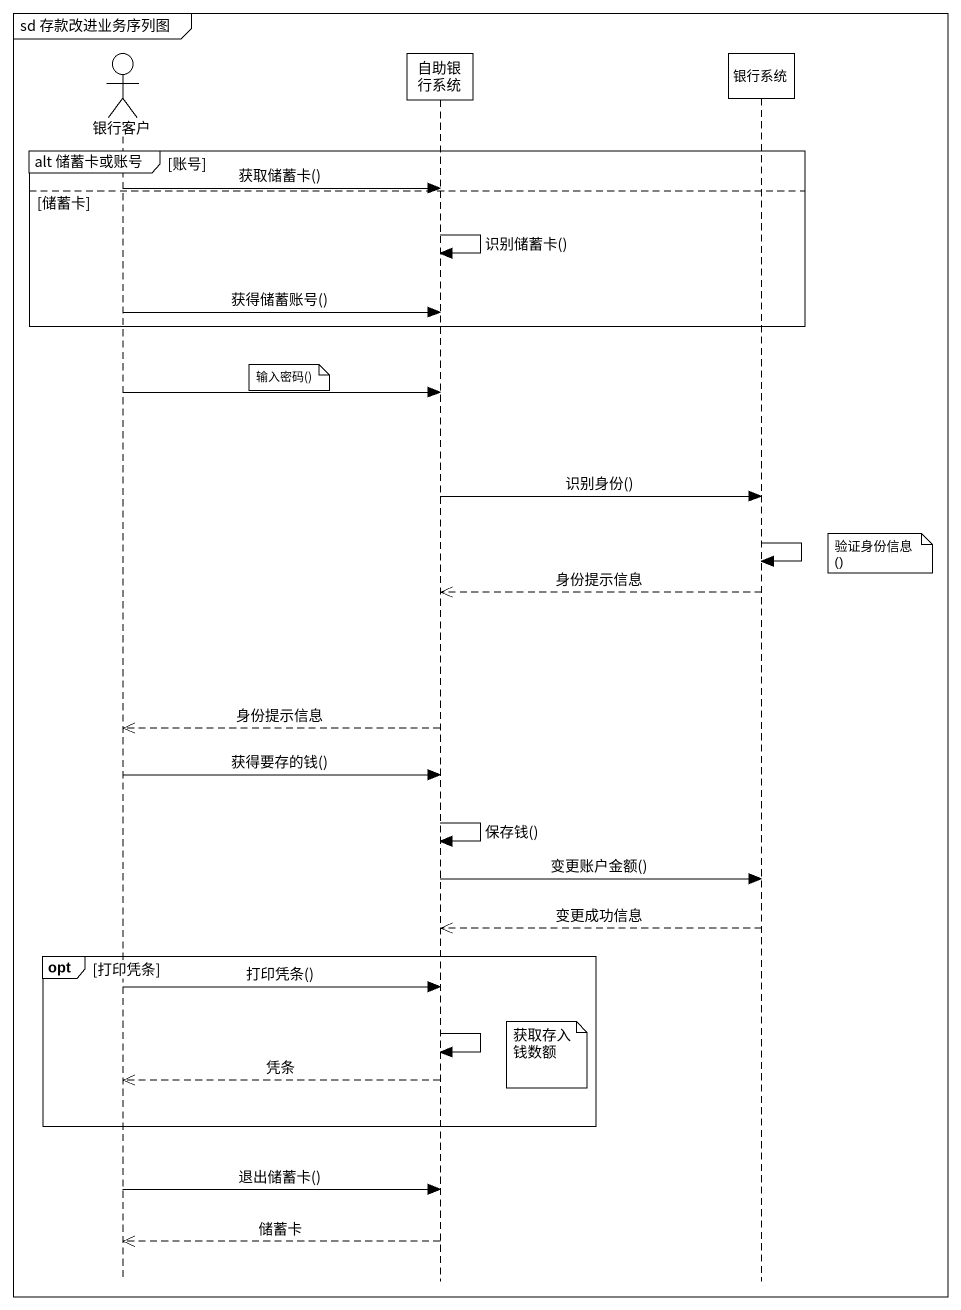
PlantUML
@startuml
mainframe sd 存款改进业务序列图
hide footbox
actor 银行客户
participant 自助银行系统
participant 银行系统

group alt 储蓄卡或账号 [账号]
  银行客户 -> 自助银行系统 : 获取储蓄卡()
else 储蓄卡
  自助银行系统 -> 自助银行系统 : 识别储蓄卡()
  银行客户 -> 自助银行系统 : 获得储蓄账号()
end
note left of 自助银行系统 : 输入密码()
银行客户 -> 自助银行系统
自助银行系统 -> 银行系统 : 识别身份()
银行系统 -> 银行系统
note right of 银行系统 : 验证身份信息()
银行系统 -->> 自助银行系统 : 身份提示信息
自助银行系统 -->> 银行客户 : 身份提示信息
银行客户 -> 自助银行系统 : 获得要存的钱()
自助银行系统 -> 自助银行系统 : 保存钱()
自助银行系统 -> 银行系统 : 变更账户金额()
银行系统 -->> 自助银行系统 : 变更成功信息
opt 打印凭条
  银行客户 -> 自助银行系统 : 打印凭条()
  自助银行系统 -> 自助银行系统
  note right of 自助银行系统 : 获取存入钱数额
  自助银行系统 -->> 银行客户 : 凭条
end
银行客户 -> 自助银行系统 : 退出储蓄卡()
自助银行系统 -->> 银行客户 : 储蓄卡
@enduml
